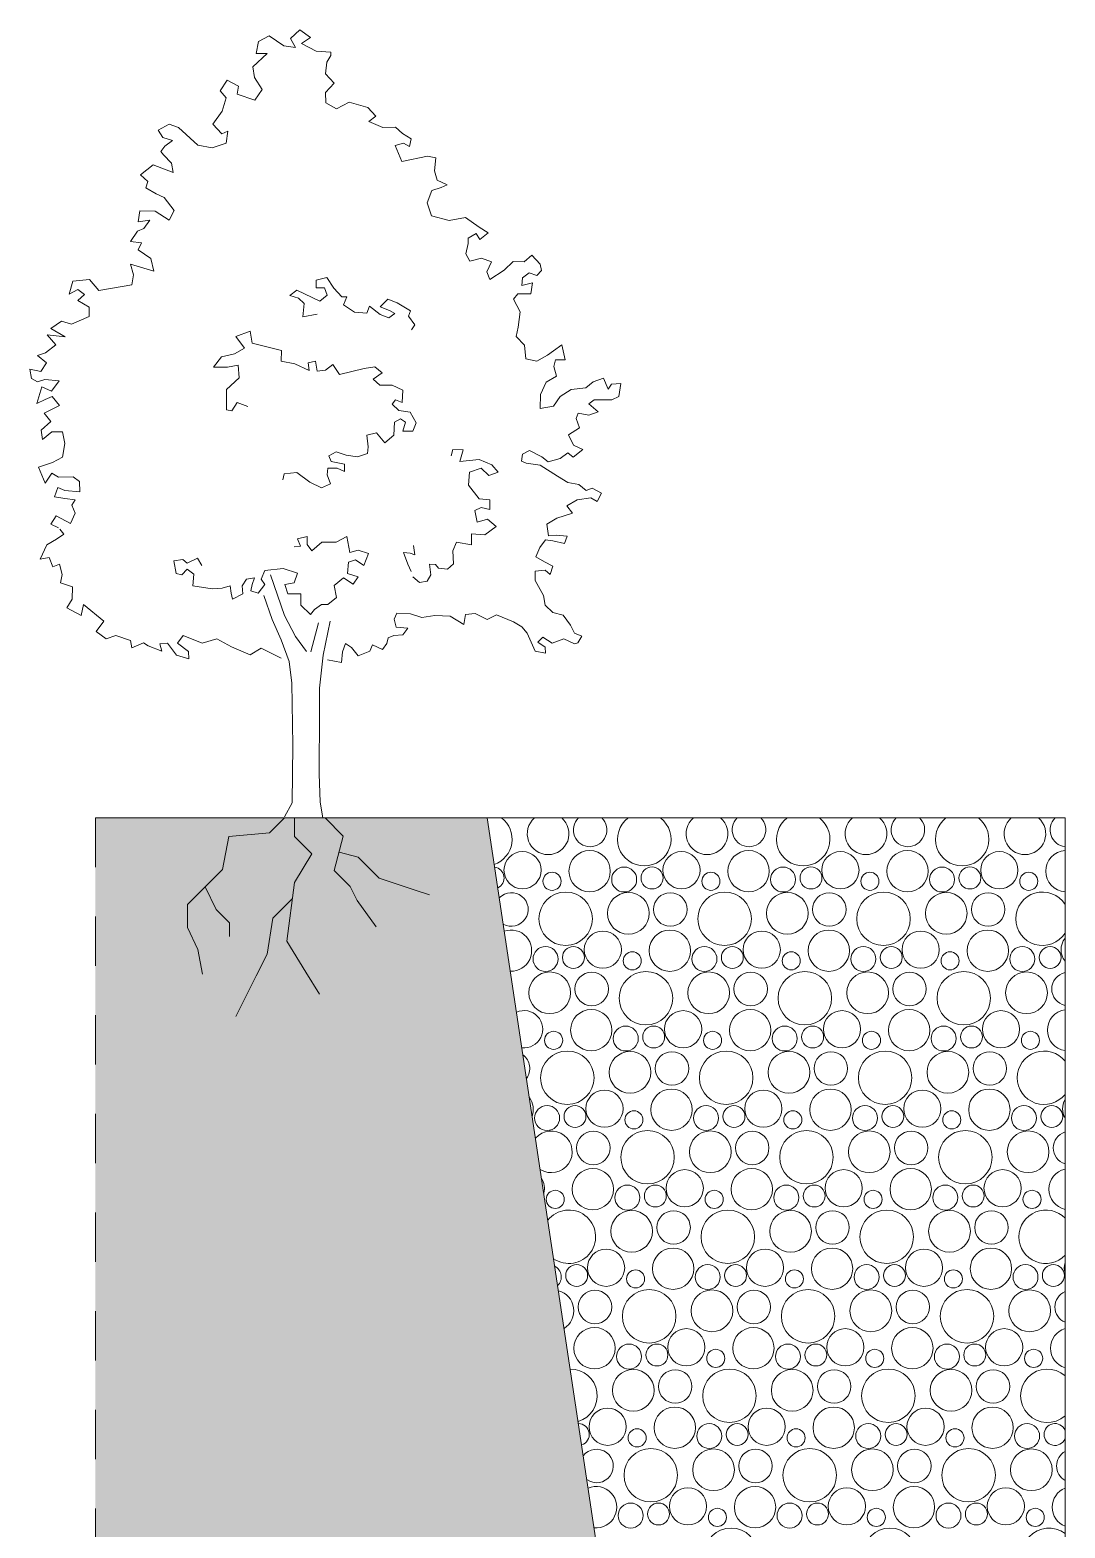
# Model space of a CAD drawing. Header units: millimetres. Extents: x -15634 to 67596, y -3027 to 55843.
# Drawn here: x -4951 to -806, y 5251 to 11252 of the extents above; entities that cross this region are included whole.
import ezdxf

# ---------------------------------------------------------------- set-up
doc = ezdxf.new("R2010")
doc.units = ezdxf.units.MM
doc.header["$MEASUREMENT"] = 0
doc.linetypes.add('Dashed', pattern=[395.111113, 197.555556, -197.555556])
for name, color, linetype, lineweight, true_color in [('aaa mobilje_Pen_No__61', 7, 'Continuous', 20, 0x6a6a6a), ('Shtresat nivelizimi_Pen_No__102', 7, 'Continuous', 13, 0xcccccc), ('Structural - Bearing_Pen_No__61', 7, 'Continuous', 20, 0x6a6a6a)]:
    doc.layers.add(name, color=color, linetype=linetype, lineweight=lineweight, true_color=true_color)
doc.layers.add('Shtresat nivelizimi_Pen_No__1', color=7, linetype='Continuous', lineweight=13)
doc.layers.add('Structural - Bearing_Pen_No__1', color=7, linetype='Continuous', lineweight=13)

# ---------------------------------------------------------------- blocks, each defined once
blk = doc.blocks.new('Tree 1 Elev 16[1]', base_point=(-3855.6, 8099.9))
at = {"layer": 'aaa mobilje_Pen_No__61', "color": 251, "linetype": 'Continuous', "lineweight": 20, "true_color": 0x6a6a6a}
for p, q in [((-3993.1, 11228.8), (-4035.9, 11205.6)), ((-3934.4, 11188.6), (-3993.1, 11228.8)), ((-3870.7, 11252.3), (-3907.6, 11218.8)), ((-3827, 11222.1), (-3870.7, 11252.3)), ((-4035.9, 11205.6), (-4045.1, 11158.4)), ((-3887, 11182.2), (-3934.4, 11188.6)), ((-3907.6, 11218.8), (-3887, 11182.2)), ((-3863.9, 11198.7), (-3827, 11222.1)), ((-3804.2, 11167.9), (-3863.9, 11198.7)), ((-3746, 11164), (-3804.2, 11167.9)), ((-3746, 11149.7), (-3746, 11164)), ((-4001.5, 11158.4), (-4057.9, 11104.6)), ((-4057.9, 11104.6), (-4051.5, 11061.9)), ((-4045.1, 11158.4), (-4001.5, 11158.4)), ((-3768, 11076), (-3761.5, 11123.9)), ((-3761.5, 11123.9), (-3746, 11149.7)), ((-4161.5, 11051.6), (-4190, 11008.9)), ((-4115.6, 11027.5), (-4161.5, 11051.6)), ((-4051.5, 11061.9), (-4021.6, 11014.1)), ((-3732.5, 11039.1), (-3768, 11076)), ((-4190, 11008.9), (-4165.9, 10980.6)), ((-4120.7, 10995.3), (-4115.6, 11027.5)), ((-4050.2, 10971.3), (-4120.7, 10995.3)), ((-4021.6, 11014.1), (-4050.2, 10971.3)), ((-3768.1, 11002.2), (-3732.5, 11039.1)), ((-3766.6, 10960.4), (-3768.1, 11002.2)), ((-4181, 10927.4), (-4218.5, 10874.3)), ((-4165.9, 10980.6), (-4181, 10927.4)), ((-3723, 10936.9), (-3766.6, 10960.4)), ((-3672.3, 10963.3), (-3723, 10936.9)), ((-3597.3, 10941.3), (-3672.3, 10963.3)), ((-3565.3, 10906.7), (-3597.3, 10941.3)), ((-4393.2, 10874.4), (-4437.3, 10851.2)), ((-4355.7, 10861.5), (-4393.2, 10874.4)), ((-4218.5, 10874.3), (-4182.3, 10836.8)), ((-3594.1, 10885), (-3565.3, 10906.7)), ((-3537.8, 10861), (-3594.1, 10885)), ((-3487.3, 10862.3), (-3537.8, 10861)), ((-3458.8, 10837.7), (-3487.3, 10862.3)), ((-4437.3, 10851.2), (-4419.2, 10821.4)), ((-4419.2, 10821.4), (-4380.7, 10809.4)), ((-4380.7, 10809.4), (-4411.4, 10786.4)), ((-4279.4, 10791.5), (-4355.7, 10861.5)), ((-4182.3, 10836.8), (-4159.2, 10846.3)), ((-4159.2, 10846.3), (-4165.9, 10799.4)), ((-3424.4, 10816.1), (-3458.8, 10837.7)), ((-3431.1, 10785.9), (-3424.4, 10816.1)), ((-4411.4, 10786.4), (-4426.9, 10765.7)), ((-4426.9, 10765.7), (-4416.6, 10751.5)), ((-4416.6, 10751.5), (-4384.3, 10718.5)), ((-4221.2, 10779.9), (-4279.4, 10791.5)), ((-4165.9, 10799.4), (-4221.2, 10779.9)), ((-3488.6, 10789.8), (-3454.6, 10799.4)), ((-3461.3, 10725.5), (-3488.6, 10789.8)), ((-3359.2, 10747), (-3461.3, 10725.5)), ((-3454.6, 10799.4), (-3431.1, 10785.9)), ((-3325.6, 10740.6), (-3359.2, 10747)), ((-4457.8, 10712.1), (-4508.2, 10671.9)), ((-4377.8, 10681.6), (-4457.8, 10712.1)), ((-4384.3, 10718.5), (-4377.8, 10681.6)), ((-3331.4, 10687.5), (-3325.6, 10740.6)), ((-3320.5, 10650), (-3331.4, 10687.5)), ((-4508.2, 10671.9), (-4478.8, 10645.4)), ((-4478.8, 10645.4), (-4486.6, 10619.5)), ((-3280.1, 10631.6), (-3320.5, 10650)), ((-3303.6, 10621.5), (-3280.1, 10631.6)), ((-4486.6, 10619.5), (-4445.2, 10596.2)), ((-4445.2, 10596.2), (-4414.1, 10580.7)), ((-4414.1, 10580.7), (-4374, 10528.9)), ((-3360.6, 10559.4), (-3341.2, 10608.6)), ((-3341.2, 10608.6), (-3303.6, 10621.5)), ((-4511.5, 10527.6), (-4518.2, 10484)), ((-4449.1, 10526.3), (-4511.5, 10527.6)), ((-4394.1, 10490.7), (-4449.1, 10526.3)), ((-4374, 10528.9), (-4394.1, 10490.7)), ((-3342.5, 10507.6), (-3360.6, 10559.4)), ((-3272.7, 10489.4), (-3342.5, 10507.6)), ((-4520.3, 10446.1), (-4548.8, 10404.7)), ((-4494.4, 10457.1), (-4520.3, 10446.1)), ((-4518.2, 10484), (-4471.3, 10490.7)), ((-4471.3, 10490.7), (-4494.4, 10457.1)), ((-3206.6, 10500.4), (-3272.7, 10489.4)), ((-3152.3, 10462.2), (-3206.6, 10500.4)), ((-3115.7, 10440.3), (-3152.3, 10462.2)), ((-4548.8, 10404.7), (-4504.8, 10400.1)), ((-4504.8, 10400.1), (-4517.8, 10371.1)), ((-3205.4, 10356.1), (-3196.3, 10397.5)), ((-3196.3, 10397.5), (-3195.7, 10418.9)), ((-3195.7, 10418.9), (-3164, 10437.6)), ((-3164, 10437.6), (-3149.2, 10413.5)), ((-3149.2, 10413.5), (-3115.7, 10440.3)), ((-4517.8, 10371.1), (-4467.3, 10337.4)), ((-4467.3, 10337.4), (-4454.5, 10286)), ((-3189.9, 10326.3), (-3205.4, 10356.1)), ((-3143.3, 10338), (-3189.9, 10326.3)), ((-3102.3, 10322.9), (-3143.3, 10338)), ((-3121.3, 10283.6), (-3102.3, 10322.9)), ((-3016.5, 10324.9), (-3051.5, 10290)), ((-2971.4, 10322.9), (-3016.5, 10324.9)), ((-2941.4, 10350.8), (-2971.4, 10322.9)), ((-2907.1, 10314.5), (-2941.4, 10350.8)), ((-4454.5, 10286), (-4548.8, 10314.1)), ((-4548.8, 10314.1), (-4535.9, 10271.4)), ((-4535.9, 10271.4), (-4543.7, 10231.3)), ((-3109, 10252.4), (-3121.3, 10283.6)), ((-3051.5, 10290), (-3109, 10252.4)), ((-2978.1, 10259.2), (-2951.3, 10279.3)), ((-2951.3, 10279.3), (-2921.1, 10269.2)), ((-2921.1, 10269.2), (-2902.6, 10288.6)), ((-2902.6, 10288.6), (-2907.1, 10314.5)), ((-4779.3, 10246.3), (-4793.5, 10193.9)), ((-4793.5, 10193.9), (-4759.8, 10212.2)), ((-4713.2, 10252.1), (-4779.3, 10246.3)), ((-4759.8, 10212.2), (-4733, 10192)), ((-4675.9, 10208.8), (-4713.2, 10252.1)), ((-4543.7, 10231.3), (-4675.9, 10208.8)), ((-3881.7, 10209.6), (-3909.9, 10188.8)), ((-3790, 10165.9), (-3881.7, 10209.6)), ((-3762.3, 10261.1), (-3805.2, 10250.2)), ((-3805.2, 10250.2), (-3805.1, 10219.8)), ((-3805.1, 10219.8), (-3771.5, 10219.2)), ((-3771.5, 10219.2), (-3761.1, 10189.9)), ((-3734.7, 10217.9), (-3762.3, 10261.1)), ((-3701.7, 10183.6), (-3734.7, 10217.9)), ((-2981.5, 10229), (-2978.1, 10259.2)), ((-2937.9, 10239), (-2981.5, 10229)), ((-2944.6, 10195.4), (-2937.9, 10239)), ((-4733, 10192), (-4759.8, 10168.6)), ((-4759.8, 10168.6), (-4714.6, 10142.1)), ((-3909.9, 10188.8), (-3875.1, 10177.8)), ((-3875.1, 10177.8), (-3852.9, 10156.1)), ((-3852.9, 10156.1), (-3857.8, 10103.1)), ((-3761.1, 10189.9), (-3790, 10165.9)), ((-3681.6, 10182.6), (-3701.7, 10183.6)), ((-3695.2, 10151.8), (-3681.6, 10182.6)), ((-3651.1, 10121.8), (-3695.2, 10151.8)), ((-3591.8, 10146), (-3601.4, 10117.7)), ((-3548.4, 10112.8), (-3591.8, 10146)), ((-3518.2, 10173.7), (-3548.5, 10143.2)), ((-3548.5, 10143.2), (-3511.2, 10128.3)), ((-3480.9, 10158.7), (-3518.2, 10173.7)), ((-3427.2, 10126.7), (-3480.9, 10158.7)), ((-3014, 10173.5), (-2997.1, 10195.5)), ((-2988.1, 10123), (-3014, 10173.5)), ((-2997.1, 10195.5), (-2944.6, 10195.4)), ((-4824.6, 10085.2), (-4867.4, 10056.8)), ((-4784.5, 10073.5), (-4824.6, 10085.2)), ((-4714.6, 10104.6), (-4784.5, 10073.5)), ((-4714.6, 10142.1), (-4714.6, 10104.6)), ((-3857.8, 10103.1), (-3801.3, 10114.3)), ((-3601.4, 10117.7), (-3651.1, 10121.8)), ((-3514.4, 10098.6), (-3548.4, 10112.8)), ((-3490.1, 10116.9), (-3514.4, 10098.6)), ((-3511.2, 10128.3), (-3490.1, 10116.9)), ((-3427.2, 10126.7), (-3435.1, 10105.6)), ((-3435.1, 10105.6), (-3409.2, 10070.9)), ((-2995.9, 10062.2), (-2988.1, 10123)), ((-4810.4, 10023.1), (-4881.6, 10030.9)), ((-4881.6, 10030.9), (-4848, 9990.7)), ((-4867.4, 10056.8), (-4810.4, 10023.1)), ((-4069.2, 10045.1), (-4126.9, 10024.3)), ((-4126.9, 10024.3), (-4092.4, 9978.1)), ((-4061, 9997.9), (-4069.2, 10045.1)), ((-3409.2, 10070.9), (-3422.4, 10051.5)), ((-3003.7, 10024.7), (-2995.9, 10062.2)), ((-2970.1, 9989.7), (-3003.7, 10024.7)), ((-4848, 9990.7), (-4889.4, 9958.4)), ((-4092.4, 9978.1), (-4131.5, 9955)), ((-4018.2, 9987.4), (-4061, 9997.9)), ((-3943.5, 9967.8), (-4018.2, 9987.4)), ((-3944.4, 9925.6), (-3943.5, 9967.8)), ((-2964.9, 9935.4), (-2970.1, 9989.7)), ((-2854, 9967.2), (-2878.2, 9949.5)), ((-2820.4, 9990.7), (-2854, 9967.2)), ((-2807, 9930.3), (-2820.4, 9990.7)), ((-4889.4, 9958.4), (-4920.5, 9948.1)), ((-4920.5, 9948.1), (-4884.3, 9918.3)), ((-4884.3, 9918.3), (-4907.6, 9884.6)), ((-4184.5, 9942.5), (-4215.4, 9901)), ((-4131.5, 9955), (-4184.5, 9942.5)), ((-4160, 9901), (-4117.4, 9909.5)), ((-4117.4, 9909.5), (-4113.1, 9858.4)), ((-3890.1, 9915.5), (-3944.4, 9925.6)), ((-3833.4, 9888.5), (-3890.1, 9915.5)), ((-3807, 9925.4), (-3836.7, 9918.8)), ((-3836.7, 9918.8), (-3833.4, 9888.5)), ((-3800.4, 9885.8), (-3807, 9925.4)), ((-3737.8, 9912.2), (-3767.5, 9889.1)), ((-3711.4, 9872.6), (-3737.8, 9912.2)), ((-3569.6, 9902.3), (-3612.5, 9895.7)), ((-3569.6, 9902.3), (-3539.9, 9879.2)), ((-2920.9, 9925), (-2964.9, 9935.4)), ((-2878.2, 9949.5), (-2920.9, 9925)), ((-2852.4, 9904.2), (-2845.9, 9931.4)), ((-2842, 9865.4), (-2852.4, 9904.2)), ((-2845.9, 9931.4), (-2807, 9930.3)), ((-4907.6, 9884.6), (-4951.1, 9893.4)), ((-4951.1, 9893.4), (-4944.4, 9856.5)), ((-4944.4, 9856.5), (-4920.9, 9843.1)), ((-4920.9, 9843.1), (-4892.1, 9852.3)), ((-4892.1, 9852.3), (-4833.6, 9846.4)), ((-4833.6, 9846.4), (-4864.9, 9805.7)), ((-4215.4, 9901), (-4160, 9901)), ((-4113.1, 9858.4), (-4164.3, 9811.5)), ((-3767.5, 9889.1), (-3800.4, 9885.8)), ((-3612.5, 9895.7), (-3711.4, 9872.6)), ((-3539.9, 9879.2), (-3576.2, 9852.8)), ((-3576.2, 9852.8), (-3549.8, 9829.7)), ((-2883.4, 9840.8), (-2842, 9865.4)), ((-2695.8, 9843.3), (-2724.9, 9818.7)), ((-2654.4, 9857.5), (-2695.8, 9843.3)), ((-2635.9, 9812.9), (-2654.4, 9857.5)), ((-4904.1, 9823), (-4924.2, 9755.8)), ((-4864.9, 9805.7), (-4904.1, 9823)), ((-4890.7, 9772.6), (-4862.3, 9783.7)), ((-4862.3, 9783.7), (-4832.6, 9747.4)), ((-4164.3, 9811.5), (-4164.3, 9730.5)), ((-3549.8, 9829.7), (-3500.3, 9829.7)), ((-3500.3, 9829.7), (-3457.5, 9809.9)), ((-3457.5, 9809.9), (-3460.8, 9760.5)), ((-2907.7, 9735.7), (-2906.8, 9791.7)), ((-2906.8, 9791.7), (-2883.4, 9840.8)), ((-2827.8, 9783.9), (-2853.7, 9745)), ((-2783.8, 9812.3), (-2827.8, 9783.9)), ((-2724.9, 9818.7), (-2783.8, 9812.3)), ((-2622.4, 9833), (-2635.9, 9812.9)), ((-2584.5, 9835.5), (-2622.4, 9833)), ((-2620.8, 9770.8), (-2592.9, 9783.7)), ((-2592.9, 9783.7), (-2584.5, 9835.5)), ((-4924.2, 9755.8), (-4890.7, 9772.6)), ((-4832.6, 9747.4), (-4894.7, 9717.7)), ((-4164.3, 9730.5), (-4143, 9726.2)), ((-4143, 9726.2), (-4121.6, 9760.3)), ((-4121.6, 9760.3), (-4079, 9743.3)), ((-3487.2, 9770.4), (-3500.3, 9753.9)), ((-3500.3, 9753.9), (-3474, 9727.5)), ((-3460.8, 9760.5), (-3487.2, 9770.4)), ((-3474, 9727.5), (-3427.8, 9720.9)), ((-2853.7, 9745), (-2907.7, 9735.7)), ((-2713, 9708.9), (-2676.1, 9722.3)), ((-2712.7, 9754), (-2691.9, 9770.8)), ((-2676.1, 9722.3), (-2712.7, 9754)), ((-2691.9, 9770.8), (-2620.8, 9770.8)), ((-4867.6, 9684), (-4906.4, 9649.1)), ((-4894.7, 9717.7), (-4867.6, 9684)), ((-3490.5, 9681.3), (-3493.8, 9628.6)), ((-3467.4, 9694.5), (-3490.5, 9681.3)), ((-3447.6, 9681.3), (-3467.4, 9694.5)), ((-3457.5, 9645.1), (-3447.6, 9681.3)), ((-3427.8, 9720.9), (-3404.7, 9678)), ((-3404.7, 9678), (-3417.9, 9645.1)), ((-2763.8, 9695.2), (-2755.4, 9717.8)), ((-2750.2, 9658.3), (-2763.8, 9695.2)), ((-2755.4, 9717.8), (-2713, 9708.9)), ((-4906.4, 9649.1), (-4900.8, 9611.6)), ((-4900.8, 9611.6), (-4863.8, 9641.8)), ((-4863.8, 9641.8), (-4820.2, 9641.8)), ((-4820.2, 9641.8), (-4812, 9596)), ((-3563, 9638.5), (-3602.6, 9628.6)), ((-3602.6, 9628.6), (-3596, 9582.4)), ((-3530, 9598.9), (-3563, 9638.5)), ((-3493.8, 9628.6), (-3530, 9598.9)), ((-3417.9, 9645.1), (-3457.5, 9645.1)), ((-2794.3, 9631.1), (-2750.2, 9658.3)), ((-2773.6, 9589.7), (-2794.3, 9631.1)), ((-4812, 9596), (-4821.1, 9541.6)), ((-3724.6, 9562.6), (-3754.3, 9546.1)), ((-3754.3, 9546.1), (-3744.4, 9523)), ((-3685, 9549.4), (-3724.6, 9562.6)), ((-3638.9, 9542.8), (-3685, 9549.4)), ((-3599.3, 9556), (-3638.9, 9542.8)), ((-3596, 9582.4), (-3599.3, 9556)), ((-3257.7, 9572.1), (-3264.1, 9546.5)), ((-3216.2, 9570), (-3257.7, 9572.1)), ((-3229, 9523.1), (-3216.2, 9570)), ((-2982.4, 9525.4), (-2978.5, 9552.5)), ((-2978.5, 9552.5), (-2950.9, 9567.8)), ((-2950.9, 9567.8), (-2900.4, 9541.9)), ((-2828, 9535.4), (-2796.9, 9557.9)), ((-2796.9, 9557.9), (-2776.2, 9540.5)), ((-2776.2, 9540.5), (-2736.5, 9571.3)), ((-2736.5, 9571.3), (-2773.6, 9589.7)), ((-4861.2, 9519.7), (-4917.5, 9500.8)), ((-4917.5, 9500.8), (-4890.7, 9437.1)), ((-4821.1, 9541.6), (-4861.2, 9519.7)), ((-3757.6, 9496.7), (-3760.9, 9470.3)), ((-3721.3, 9496.7), (-3757.6, 9496.7)), ((-3744.4, 9523), (-3691.6, 9513.1)), ((-3691.6, 9483.5), (-3721.3, 9496.7)), ((-3691.6, 9513.1), (-3691.6, 9483.5)), ((-3152.2, 9531.6), (-3229, 9523.1)), ((-3190.6, 9480.5), (-3143.7, 9497.5)), ((-3101.1, 9510.3), (-3152.2, 9531.6)), ((-3143.7, 9497.5), (-3113.9, 9467.7)), ((-3075.5, 9480.5), (-3101.1, 9510.3)), ((-2963.9, 9517.3), (-2982.4, 9525.4)), ((-2908.2, 9509.5), (-2963.9, 9517.3)), ((-2838.4, 9464.2), (-2908.2, 9509.5)), ((-2900.4, 9541.9), (-2875.9, 9522.5)), ((-2875.9, 9522.5), (-2828, 9535.4)), ((-4890.7, 9437.1), (-4863.8, 9477.4)), ((-4863.8, 9477.4), (-4837, 9460.6)), ((-4837, 9460.6), (-4778.4, 9462.7)), ((-4778.4, 9462.7), (-4752.5, 9443.2)), ((-4752.5, 9443.2), (-4751.2, 9401.8)), ((-3932.4, 9473.6), (-3938.9, 9450.5)), ((-3882.9, 9480.2), (-3932.4, 9473.6)), ((-3830.1, 9440.6), (-3882.9, 9480.2)), ((-3784, 9417.5), (-3830.1, 9440.6)), ((-3747.7, 9434), (-3784, 9417.5)), ((-3760.9, 9470.3), (-3747.7, 9434)), ((-3194.9, 9429.3), (-3190.6, 9480.5)), ((-3152.2, 9373.9), (-3194.9, 9429.3)), ((-3113.9, 9467.7), (-3075.5, 9480.5)), ((-2797, 9439.6), (-2838.4, 9464.2)), ((-2753, 9431.8), (-2797, 9439.6)), ((-2723.1, 9406.9), (-2753, 9431.8)), ((-4839.2, 9420), (-4853.5, 9382.5)), ((-4853.5, 9382.5), (-4812.1, 9376)), ((-4810.8, 9407), (-4839.2, 9420)), ((-4812.1, 9376), (-4770, 9369.5)), ((-4751.2, 9401.8), (-4810.8, 9407)), ((-4770, 9369.5), (-4783.6, 9348.8)), ((-3109.6, 9369.6), (-3152.2, 9373.9)), ((-3109.6, 9331.2), (-3109.6, 9369.6)), ((-2800.3, 9346.5), (-2760, 9370)), ((-2760, 9370), (-2705.1, 9377.4)), ((-2699.3, 9416.9), (-2723.1, 9406.9)), ((-2705.1, 9377.4), (-2679.5, 9363.3)), ((-2662.7, 9396.8), (-2699.3, 9416.9)), ((-2679.5, 9363.3), (-2662.7, 9396.8)), ((-4845.8, 9306.1), (-4867.2, 9272.7)), ((-4788.8, 9275), (-4845.8, 9306.1)), ((-4770.7, 9316.4), (-4788.8, 9275)), ((-4783.6, 9348.8), (-4770.7, 9316.4)), ((-3169.3, 9327), (-3143.7, 9339.8)), ((-3160.7, 9280.1), (-3169.3, 9327)), ((-3143.7, 9339.8), (-3109.6, 9331.2)), ((-2841, 9297.2), (-2777.6, 9316.6)), ((-2777.6, 9316.6), (-2800.3, 9346.5)), ((-4867.2, 9272.7), (-4837.4, 9257.6)), ((-4831.6, 9253), (-4814.8, 9232.3)), ((-3118.1, 9292.9), (-3160.7, 9280.1)), ((-3129.4, 9229.9), (-3084, 9263)), ((-3084, 9263), (-3118.1, 9292.9)), ((-2880.8, 9272.7), (-2841, 9297.2)), ((-2874.1, 9225.7), (-2880.8, 9272.7)), ((-4883.4, 9189.6), (-4910.8, 9131.7)), ((-4844.5, 9212.9), (-4883.4, 9189.6)), ((-4814.8, 9232.3), (-4844.5, 9212.9)), ((-3867.1, 9184.6), (-3893, 9181.3)), ((-3841.2, 9223.5), (-3880.1, 9213.7)), ((-3880.1, 9213.7), (-3867.1, 9184.6)), ((-3841.2, 9191), (-3841.2, 9223.5)), ((-3821.7, 9165.1), (-3841.2, 9191)), ((-3782.8, 9200.8), (-3821.7, 9165.1)), ((-3724.5, 9200.8), (-3782.8, 9200.8)), ((-3682.4, 9223.5), (-3724.5, 9200.8)), ((-3669.4, 9158.6), (-3682.4, 9223.5)), ((-3415.1, 9187.3), (-3410.1, 9150.2)), ((-3256.9, 9166.2), (-3243, 9200.7)), ((-3243, 9200.7), (-3183, 9189.6)), ((-3183, 9189.6), (-3183, 9233.3)), ((-3183, 9233.3), (-3129.4, 9229.9)), ((-2908.4, 9179.5), (-2886.4, 9209.3)), ((-2886.4, 9209.3), (-2856.6, 9205.4)), ((-2843.9, 9229.1), (-2874.1, 9225.7)), ((-2856.6, 9205.4), (-2810, 9195)), ((-2799.7, 9224.1), (-2843.9, 9229.1)), ((-2810, 9195), (-2799.7, 9224.1)), ((-4910.8, 9131.7), (-4874.3, 9139.2)), ((-4874.3, 9139.2), (-4860.1, 9101.6)), ((-4374.5, 9125.1), (-4339.3, 9131)), ((-4365.7, 9075.2), (-4374.5, 9125.1)), ((-4339.3, 9131), (-4321.7, 9116.3)), ((-4321.7, 9116.3), (-4280.7, 9136.8)), ((-4280.7, 9136.8), (-4263.1, 9107.5)), ((-3675.9, 9119.7), (-3646.7, 9129.5)), ((-3637, 9168.4), (-3669.4, 9158.6)), ((-3646.7, 9129.5), (-3614.3, 9106.8)), ((-3594.9, 9155.4), (-3637, 9168.4)), ((-3614.3, 9106.8), (-3594.9, 9155.4)), ((-3428, 9156.1), (-3454.8, 9159.4)), ((-3454.8, 9159.4), (-3438, 9112.5)), ((-3410.1, 9150.2), (-3428, 9156.1)), ((-3254.2, 9113), (-3256.9, 9166.2)), ((-2925.2, 9142), (-2908.4, 9179.5)), ((-2890.9, 9121.7), (-2925.2, 9142)), ((-4860.1, 9101.6), (-4832.9, 9112)), ((-4832.9, 9112), (-4822.6, 9070.5)), ((-4822.6, 9070.5), (-4829.1, 9038.2)), ((-4342.2, 9069.4), (-4365.7, 9075.2)), ((-4321.7, 9092.8), (-4342.2, 9069.4)), ((-4295.3, 9072.3), (-4321.7, 9092.8)), ((-4298.2, 9025.4), (-4295.3, 9072.3)), ((-4010.9, 9087), (-4025.5, 9051.8)), ((-3937.3, 9095.2), (-4010.9, 9087)), ((-3931.1, 8906.9), (-3988.4, 9069.7)), ((-3879.7, 9076.1), (-3937.3, 9095.2)), ((-3892.5, 9037.7), (-3879.7, 9076.1)), ((-3679.1, 9074.4), (-3675.9, 9119.7)), ((-3637, 9061.4), (-3679.1, 9074.4)), ((-3438, 9112.5), (-3425, 9083.5)), ((-3417.9, 9062.1), (-3390.5, 9039.4)), ((-3360.5, 9044.7), (-3345.2, 9070)), ((-3345.2, 9070), (-3350.8, 9112.5)), ((-3350.8, 9112.5), (-3327.4, 9111.4)), ((-3327.4, 9111.4), (-3314.4, 9096)), ((-3314.4, 9096), (-3278.3, 9092)), ((-3278.3, 9092), (-3254.2, 9113)), ((-2927.9, 9047.5), (-2927.8, 9084.8)), ((-2927.8, 9084.8), (-2887.5, 9088.1)), ((-2857.3, 9104.9), (-2890.9, 9121.7)), ((-2887.5, 9088.1), (-2867.4, 9071.4)), ((-2867.4, 9071.4), (-2857.3, 9104.9)), ((-4829.1, 9038.2), (-4781.2, 9021.3)), ((-4781.2, 9021.3), (-4782.5, 8972.2)), ((-4222, 9013.7), (-4298.2, 9025.4)), ((-4180.9, 9016.6), (-4222, 9013.7)), ((-4148.7, 9025.4), (-4180.9, 9016.6)), ((-4145.8, 8996.1), (-4148.7, 9025.4)), ((-4084.2, 9051.8), (-4101.8, 9025.4)), ((-4101.8, 9025.4), (-4098.8, 8993.1)), ((-4051.9, 9057.6), (-4084.2, 9051.8)), ((-4066.6, 9004.9), (-4060.7, 9031.3)), ((-4037.3, 8996.1), (-4066.6, 9004.9)), ((-4060.7, 9031.3), (-4051.9, 9057.6)), ((-4010.9, 9031.3), (-4037.3, 8996.1)), ((-4025.5, 9051.8), (-4010.9, 9031.3)), ((-3930.9, 9031.3), (-3892.5, 9037.7)), ((-3918.1, 8992.9), (-3930.9, 9031.3)), ((-3733.2, 9026.3), (-3695.3, 9058.2)), ((-3723.4, 8979.3), (-3733.2, 9026.3)), ((-3695.3, 9058.2), (-3656.4, 9032.2)), ((-3656.4, 9032.2), (-3637, 9061.4)), ((-3390.5, 9039.4), (-3360.5, 9044.7)), ((-2894.3, 8986.7), (-2927.9, 9047.5)), ((-4782.5, 8972.2), (-4803.5, 8937.1)), ((-4746.4, 8906.9), (-4736.3, 8950.6)), ((-4736.3, 8950.6), (-4655.8, 8883.5)), ((-4139.9, 8972.6), (-4145.8, 8996.1)), ((-4098.8, 8993.1), (-4139.9, 8972.6)), ((-3981.4, 8890.2), (-4014, 8986.5)), ((-3866.6, 8993.9), (-3918.1, 8992.9)), ((-3866.6, 8993.9), (-3865.8, 8948.6)), ((-3865.8, 8948.6), (-3827, 8910.3)), ((-3812.1, 8930.9), (-3783.4, 8950.6)), ((-3783.4, 8950.6), (-3757.6, 8950.8)), ((-3757.6, 8950.8), (-3723.4, 8979.3)), ((-2887.8, 8947.8), (-2894.3, 8986.7)), ((-2856.8, 8918.1), (-2887.8, 8947.8)), ((-4803.5, 8937.1), (-4746.4, 8906.9)), ((-4655.8, 8883.5), (-4686, 8843.2)), ((-3981.4, 8890.2), (-3944.5, 8809.6)), ((-3931.1, 8906.9), (-3887.4, 8823.1)), ((-3827, 8910.3), (-3812.1, 8930.9)), ((-3776.4, 8748), (-3748.9, 8883.5)), ((-3492.2, 8892.5), (-3481.9, 8915.8)), ((-3484.8, 8860), (-3492.2, 8892.5)), ((-3481.9, 8915.8), (-3427.5, 8913.2)), ((-3427.5, 8913.2), (-3382.2, 8898.9)), ((-3382.2, 8898.9), (-3329.2, 8906.7)), ((-3329.2, 8906.7), (-3268.3, 8904)), ((-3268.3, 8904), (-3213, 8870)), ((-3213, 8870), (-3206.3, 8910.3)), ((-3206.3, 8910.3), (-3167.4, 8914.3)), ((-3167.4, 8914.3), (-3119.5, 8891)), ((-3119.5, 8891), (-3082, 8909.1)), ((-3082, 8909.1), (-3014.7, 8881.9)), ((-3014.7, 8881.9), (-2981, 8861.2)), ((-2815.4, 8907.7), (-2856.8, 8918.1)), ((-2786.9, 8867.5), (-2815.4, 8907.7)), ((-4686, 8843.2), (-4645.7, 8813)), ((-4645.7, 8813), (-4606.6, 8827.1)), ((-4606.6, 8827.1), (-4548.4, 8806.4)), ((-4360.5, 8796.2), (-4337.1, 8826.4)), ((-4337.1, 8826.4), (-4261.1, 8795.9)), ((-3887.4, 8823.1), (-3843.8, 8762.7)), ((-3795.3, 8877.2), (-3826.8, 8761.3)), ((-3516.7, 8817), (-3493.6, 8826.5)), ((-3493.6, 8826.5), (-3457.9, 8829.8)), ((-3437.8, 8856.6), (-3484.8, 8860)), ((-3457.9, 8829.8), (-3437.8, 8856.6)), ((-2981, 8861.2), (-2960.4, 8835.3)), ((-2960.4, 8835.3), (-2928, 8764.1)), ((-2770.1, 8836.5), (-2786.9, 8867.5)), ((-2740.3, 8823.5), (-2770.1, 8836.5)), ((-2757.2, 8797.6), (-2740.3, 8823.5)), ((-4548.4, 8806.4), (-4543.2, 8776.6)), ((-4543.2, 8776.6), (-4496.6, 8797.3)), ((-4496.6, 8797.3), (-4477.2, 8785.6)), ((-4477.2, 8785.6), (-4422.9, 8763.6)), ((-4430.6, 8793.4), (-4400.8, 8795.9)), ((-4422.9, 8763.6), (-4430.6, 8793.4)), ((-4400.8, 8795.9), (-4364.6, 8748)), ((-4316.7, 8762.2), (-4360.5, 8796.2)), ((-4314.2, 8732.5), (-4316.7, 8762.2)), ((-4261.1, 8795.9), (-4202.8, 8813)), ((-4202.8, 8813), (-4143.3, 8781.6)), ((-4143.3, 8781.6), (-4068.6, 8749.2)), ((-4068.6, 8749.2), (-4025, 8776.1)), ((-4025, 8776.1), (-3944.5, 8735.8)), ((-3944.5, 8809.6), (-3912.8, 8721.9)), ((-3699.4, 8761.3), (-3687.7, 8794.3)), ((-3687.7, 8794.3), (-3663.1, 8778.7)), ((-3663.1, 8778.7), (-3636, 8745.1)), ((-3636, 8745.1), (-3589.4, 8764.4)), ((-3589.4, 8764.4), (-3578.7, 8789.5)), ((-3578.7, 8789.5), (-3538.9, 8770.9)), ((-3538.9, 8770.9), (-3522.1, 8794.2)), ((-3522.1, 8794.2), (-3516.7, 8817)), ((-2928, 8764.1), (-2886.6, 8756.3)), ((-2917.7, 8799.6), (-2897.6, 8819.7)), ((-2887.5, 8779.4), (-2917.7, 8799.6)), ((-2897.6, 8819.7), (-2859.4, 8796.4)), ((-2886.6, 8756.3), (-2887.5, 8779.4)), ((-2859.4, 8796.4), (-2812.8, 8813.2)), ((-2812.8, 8813.2), (-2770.1, 8793.8)), ((-2770.1, 8793.8), (-2757.2, 8797.6)), ((-4364.6, 8748), (-4314.2, 8732.5)), ((-3912.8, 8721.9), (-3902.5, 8635)), ((-3791.3, 8615.2), (-3776.4, 8748)), ((-3759.9, 8729.1), (-3702.9, 8719)), ((-3702.9, 8719), (-3699.4, 8761.3)), ((-3902.5, 8635), (-3898.9, 8386.9)), ((-3791.7, 8517.9), (-3791.3, 8615.2)), ((-3792.2, 8273), (-3791.7, 8517.9)), ((-3898.9, 8386.9), (-3901.6, 8155.9)), ((-3788.6, 8159.5), (-3792.2, 8273)), ((-3901.6, 8155.9), (-3932, 8100.6)), ((-3778.2, 8095.6), (-3788.6, 8159.5))]:
    blk.add_line(p, q, dxfattribs=at)
blk = doc.blocks.new('*X40')
at = {"layer": 'Shtresat nivelizimi_Pen_No__102', "color": 254, "linetype": 'Continuous', "lineweight": 13, "true_color": 0xcccccc}
for centre, radius in [((-2978.2, 7886.3), 74.5), ((-2709.6, 7882.5), 82.8), ((-2341.7, 7886.3), 74.5), ((-2073.1, 7882.5), 82.8), ((-1705.2, 7886.3), 74.5), ((-1436.6, 7882.5), 82.8), ((-1068.7, 7886.3), 74.5), ((-2860.3, 7841.8), 36.2), ((-2571.3, 7849.1), 50), ((-2459.6, 7855.3), 43.9), ((-2223.8, 7841.8), 36.2), ((-1934.8, 7849.1), 50), ((-1823.1, 7855.3), 43.9), ((-1587.3, 7841.8), 36.2), ((-1298.3, 7849.1), 50), ((-1186.6, 7855.3), 43.9), ((-950.8, 7841.8), 36.2), ((-2805.6, 7691.9), 107.1), ((-2554.4, 7713.7), 83.5), ((-2386.3, 7729.1), 67.1), ((-2169.1, 7691.9), 107.1), ((-1917.9, 7713.7), 83.5), ((-1749.8, 7729.1), 67.1), ((-1532.7, 7691.9), 107.1), ((-1281.4, 7713.7), 83.5), ((-1113.4, 7729.1), 67.1), ((-2656.7, 7567.8), 74.5), ((-2388.1, 7564), 82.8), ((-2020.2, 7567.8), 74.5), ((-1751.6, 7564), 82.8), ((-1383.7, 7567.8), 74.5), ((-1115.1, 7564), 82.8), ((-2886.3, 7530.6), 50), ((-2774.6, 7536.8), 43.9), ((-2249.8, 7530.6), 50), ((-2138.1, 7536.8), 43.9), ((-1613.3, 7530.6), 50), ((-1501.6, 7536.8), 43.9), ((-976.8, 7530.6), 50), ((-865.1, 7536.8), 43.9), ((-2538.8, 7523.3), 36.2), ((-1902.3, 7523.3), 36.2), ((-1265.8, 7523.3), 36.2), ((-2869.4, 7395.2), 83.5), ((-2701.3, 7410.6), 67.1), ((-2484.1, 7373.4), 107.1), ((-2232.9, 7395.2), 83.5), ((-2064.8, 7410.6), 67.1), ((-1847.7, 7373.4), 107.1), ((-1596.4, 7395.2), 83.5), ((-1428.4, 7410.6), 67.1), ((-1211.2, 7373.4), 107.1), ((-959.9, 7395.2), 83.5), ((-2703.1, 7245.5), 82.8), ((-2335.2, 7249.3), 74.5), ((-2066.6, 7245.5), 82.8), ((-1698.7, 7249.3), 74.5), ((-1430.1, 7245.5), 82.8), ((-1062.2, 7249.3), 74.5), ((-2564.8, 7212.1), 50), ((-2453.1, 7218.3), 43.9), ((-1928.3, 7212.1), 50), ((-1816.6, 7218.3), 43.9), ((-1291.8, 7212.1), 50), ((-1180.1, 7218.3), 43.9), ((-2853.8, 7204.8), 36.2), ((-2217.3, 7204.8), 36.2), ((-1580.8, 7204.8), 36.2), ((-944.3, 7204.8), 36.2), ((-2799.1, 7054.9), 107.1), ((-2547.9, 7076.7), 83.5), ((-2379.8, 7092.2), 67.1), ((-2162.7, 7054.9), 107.1), ((-1911.4, 7076.7), 83.5), ((-1743.4, 7092.2), 67.1), ((-1526.2, 7054.9), 107.1), ((-1274.9, 7076.7), 83.5), ((-1106.9, 7092.2), 67.1), ((-2650.2, 6930.8), 74.5), ((-2381.6, 6927), 82.8), ((-2013.7, 6930.8), 74.5), ((-1745.1, 6927), 82.8), ((-1377.2, 6930.8), 74.5), ((-1108.7, 6927), 82.8), ((-2879.8, 6893.6), 50), ((-2768.1, 6899.8), 43.9), ((-2532.3, 6886.3), 36.2), ((-2243.3, 6893.6), 50), ((-2131.6, 6899.8), 43.9), ((-1895.8, 6886.3), 36.2), ((-1606.8, 6893.6), 50), ((-1495.1, 6899.8), 43.9), ((-1259.3, 6886.3), 36.2), ((-970.3, 6893.6), 50), ((-858.7, 6899.8), 43.9), ((-2477.7, 6736.4), 107.1), ((-2226.4, 6758.2), 83.5), ((-1841.2, 6736.4), 107.1), ((-1589.9, 6758.2), 83.5), ((-1204.7, 6736.4), 107.1), ((-953.4, 6758.2), 83.5), ((-2694.8, 6773.7), 67.1), ((-2058.4, 6773.7), 67.1), ((-1421.9, 6773.7), 67.1), ((-2696.6, 6608.5), 82.8), ((-2328.7, 6612.3), 74.5), ((-2060.1, 6608.5), 82.8), ((-1692.2, 6612.3), 74.5), ((-1423.7, 6608.5), 82.8), ((-1055.7, 6612.3), 74.5), ((-2847.3, 6567.8), 36.2), ((-2558.3, 6575.1), 50), ((-2446.6, 6581.3), 43.9), ((-2210.8, 6567.8), 36.2), ((-1921.8, 6575.1), 50), ((-1810.1, 6581.3), 43.9), ((-1574.3, 6567.8), 36.2), ((-1285.3, 6575.1), 50), ((-1173.7, 6581.3), 43.9), ((-937.8, 6567.8), 36.2), ((-2541.4, 6439.7), 83.5), ((-2373.4, 6455.2), 67.1), ((-2156.2, 6417.9), 107.1), ((-1904.9, 6439.7), 83.5), ((-1736.9, 6455.2), 67.1), ((-1519.7, 6417.9), 107.1), ((-1268.4, 6439.7), 83.5), ((-1100.4, 6455.2), 67.1), ((-2643.7, 6293.8), 74.5), ((-2375.1, 6290), 82.8), ((-2007.2, 6293.8), 74.5), ((-1738.7, 6290), 82.8), ((-1370.7, 6293.8), 74.5), ((-1102.2, 6290), 82.8), ((-2761.6, 6262.8), 43.9), ((-2236.8, 6256.6), 50), ((-2125.1, 6262.8), 43.9), ((-1600.3, 6256.6), 50), ((-1488.7, 6262.8), 43.9), ((-963.9, 6256.6), 50), ((-852.2, 6262.8), 43.9), ((-2525.8, 6249.3), 36.2), ((-1889.3, 6249.3), 36.2), ((-1252.8, 6249.3), 36.2), ((-2688.4, 6136.7), 67.1), ((-2471.2, 6099.4), 107.1), ((-2219.9, 6121.2), 83.5), ((-2051.9, 6136.7), 67.1), ((-1834.7, 6099.4), 107.1), ((-1583.4, 6121.2), 83.5), ((-1415.4, 6136.7), 67.1), ((-1198.2, 6099.4), 107.1), ((-947, 6121.2), 83.5), ((-2690.1, 5971.5), 82.8), ((-2322.2, 5975.3), 74.5), ((-2053.7, 5971.5), 82.8), ((-1685.7, 5975.3), 74.5), ((-1417.2, 5971.5), 82.8), ((-1049.3, 5975.3), 74.5), ((-2551.8, 5938.1), 50), ((-2440.1, 5944.3), 43.9), ((-2204.3, 5930.8), 36.2), ((-1915.3, 5938.1), 50), ((-1803.7, 5944.3), 43.9), ((-1567.8, 5930.8), 36.2), ((-1278.9, 5938.1), 50), ((-1167.2, 5944.3), 43.9), ((-931.4, 5930.8), 36.2), ((-2534.9, 5802.7), 83.5), ((-2366.9, 5818.2), 67.1), ((-2149.7, 5780.9), 107.1), ((-1898.4, 5802.7), 83.5), ((-1730.4, 5818.2), 67.1), ((-1513.2, 5780.9), 107.1), ((-1262, 5802.7), 83.5), ((-1093.9, 5818.2), 67.1), ((-2637.2, 5656.8), 74.5), ((-2368.7, 5653), 82.8), ((-2000.7, 5656.8), 74.5), ((-1732.2, 5653), 82.8), ((-1364.3, 5656.8), 74.5), ((-1095.7, 5653), 82.8), ((-2519.3, 5612.4), 36.2), ((-2230.3, 5619.6), 50), ((-2118.7, 5625.8), 43.9), ((-1882.8, 5612.4), 36.2), ((-1593.9, 5619.6), 50), ((-1482.2, 5625.8), 43.9), ((-1246.4, 5612.4), 36.2), ((-957.4, 5619.6), 50), ((-2464.7, 5462.5), 107.1), ((-2213.4, 5484.3), 83.5), ((-2045.4, 5499.7), 67.1), ((-1828.2, 5462.5), 107.1), ((-1577, 5484.3), 83.5), ((-1408.9, 5499.7), 67.1), ((-1191.7, 5462.5), 107.1), ((-940.5, 5484.3), 83.5), ((-2315.7, 5338.3), 74.5), ((-2047.2, 5334.6), 82.8), ((-1679.3, 5338.3), 74.5), ((-1410.7, 5334.6), 82.8), ((-1042.8, 5338.3), 74.5), ((-2545.3, 5301.1), 50), ((-2433.7, 5307.3), 43.9), ((-1908.9, 5301.1), 50), ((-1797.2, 5307.3), 43.9), ((-1272.4, 5301.1), 50), ((-1160.7, 5307.3), 43.9), ((-2197.8, 5293.9), 36.2), ((-1561.4, 5293.9), 36.2), ((-924.9, 5293.9), 36.2), ((-2143.2, 5144), 107.1), ((-1506.7, 5144), 107.1)]:
    blk.add_circle(centre, radius, dxfattribs=at)
for centre, radius, start, end in [((-3127.1, 8010.4), 107.1, 289.45041, 52.69023), ((-2875.9, 8032.2), 83.5, 130.58613, 49.41387), ((-2707.8, 8047.6), 67.1, 134.38475, 45.61525), ((-2490.6, 8010.4), 107.1, 127.30977, 52.69023), ((-2239.4, 8032.2), 83.5, 130.58613, 49.41387), ((-2071.3, 8047.6), 67.1, 134.38475, 45.61525), ((-1854.1, 8010.4), 107.1, 127.30977, 52.69023), ((-1602.9, 8032.2), 83.5, 130.58613, 49.41387), ((-1434.8, 8047.6), 67.1, 134.38475, 45.61525), ((-1217.7, 8010.4), 107.1, 127.30977, 52.69023), ((-966.4, 8032.2), 83.5, 130.58613, 49.41387), ((-798.4, 8047.6), 67.1, 134.38475, 263.77714), ((-800.1, 7882.5), 82.8, 93.80373, 266.19627), ((-3096.1, 7855.3), 43.9, 295.30882, 81.80695), ((-3022.8, 7729.1), 67.1, 240.86498, 136.25079), ((-896.2, 7691.9), 107.1, 32.31232, 327.68768), ((-3024.6, 7564), 82.8, 268.32817, 108.78759), ((-747.2, 7567.8), 74.5, 141.64753, 218.35247), ((-791.9, 7410.6), 67.1, 101.83306, 258.16694), ((-2971.7, 7249.3), 74.5, 262.82763, 114.28814), ((-793.7, 7245.5), 82.8, 98.32043, 261.67957), ((-3016.3, 7092.2), 67.1, 323.40139, 53.71438), ((-889.7, 7054.9), 107.1, 38.31838, 321.68162), ((-3018.1, 6927), 82.8, 341.40977, 35.70599), ((-740.7, 6930.8), 74.5, 150.61484, 209.38516), ((-2862.9, 6758.2), 83.5, 237.62584, 139.48993), ((-785.4, 6773.7), 67.1, 107.56128, 252.43872), ((-787.2, 6608.5), 82.8, 102.88996, 257.11004), ((-2965.2, 6612.3), 74.5, 344.85753, 32.25824), ((-2792.7, 6417.9), 107.1, 235.21426, 141.90151), ((-883.2, 6417.9), 107.1, 43.6136, 316.3864), ((-734.3, 6293.8), 74.5, 163.43028, 196.56972), ((-2873.3, 6256.6), 50, 315.76879, 61.34698), ((-2856.4, 6121.2), 83.5, 302.34745, 74.76832), ((-778.9, 6136.7), 67.1, 113.4776, 246.5224), ((-780.7, 5971.5), 82.8, 107.54469, 252.45531), ((-2786.2, 5780.9), 107.1, 286.52471, 90.59106), ((-876.7, 5780.9), 107.1, 48.43734, 311.56266), ((-2755.1, 5625.8), 43.9, 288.06957, 89.0462), ((-845.7, 5625.8), 43.9, 24.13933, 335.86067), ((-2681.9, 5499.7), 67.1, 234.78413, 142.33164), ((-772.4, 5499.7), 67.1, 119.6734, 240.3266), ((-2683.7, 5334.6), 82.8, 264.50807, 112.6077), ((-774.2, 5334.6), 82.8, 112.32253, 247.67747), ((-870.2, 5144), 107.1, 52.92432, 307.07568)]:
    blk.add_arc(centre, radius, start, end, dxfattribs=at)
blk = doc.blocks.new('Fill_1', base_point=(0, 2800))
at = {"layer": 'Shtresat nivelizimi_Pen_No__1', "color": 7, "linetype": 'Continuous', "lineweight": 13}
for p, q in [((-3119.5, 8095.6), (-805.6, 8095.6)), ((-1975.8, 495.6), (-3119.5, 8095.6)), ((-805.6, 8095.6), (-805.6, 1245.6))]:
    blk.add_line(p, q, dxfattribs=at)
at = {"layer": 'Shtresat nivelizimi_Pen_No__102', "color": 254, "linetype": 'Continuous', "lineweight": 13, "true_color": 0xcccccc}
blk.add_blockref('*X40', (0, 0), dxfattribs=at)

msp = doc.modelspace()

# ---------------------------------------------------------------- hatches: boundary and pattern name
at = {"layer": 'Shtresat nivelizimi_Pen_No__102', "linetype": 'Continuous', "lineweight": 13, "true_color": 0xcccccc}
h = msp.add_hatch(dxfattribs=at)
h.set_pattern_fill('EARTH', color=254, style=0, pattern_type=2)
h.set_pattern_definition([(45, (0, 0), (-193.0401, 193.0401), []), (45, (-64.35, 64.35), (-386.08, 386.08), []), (45, (-128.7, 128.7), (-386.08, 386.08), []), (135, (-193.04, 193.04), (64.34671, 64.34671), [273, -273])])
h.paths.add_polyline_path([(-3119.5, 8095.6), (-1975.8, 495.6), (45557.7, 495.6), (46615.7, 8095.6), (47981.6, 8095.6), (47981.6, -1502.3), (-4688.9, -1502.3), (-4688.9, 8095.6)])

# ---------------------------------------------------------------- linework, layer by layer
at = {"layer": 'Structural - Bearing_Pen_No__1', "color": 7, "linetype": 'Continuous', "lineweight": 13}
msp.add_lwpolyline([(-3119.5, 8095.6), (-4688.9, 8095.6)], dxfattribs=at)
at = {"layer": 'Structural - Bearing_Pen_No__1', "color": 7, "linetype": 'Dashed', "lineweight": 13}
msp.add_lwpolyline([(-4688.9, 8095.6), (-4688.9, -1502.3), (47981.6, -1502.3), (47981.6, 8095.6)], dxfattribs=at)
at = {"layer": 'Structural - Bearing_Pen_No__61', "color": 251, "linetype": 'Continuous', "lineweight": 20, "true_color": 0x6a6a6a}
for points in [[(-3932.1, 8095.6), (-3992.1, 8035.6), (-4154.6, 8021.1), (-4179.8, 7889.7), (-4320.1, 7749.4), (-4320.1, 7657.1), (-4278.4, 7568.6), (-4260.7, 7469.5)], [(-3891.6, 8095.6), (-3891.6, 8021.1), (-3822.1, 7951.6), (-3891.6, 7836.6), (-3922, 7601.5), (-3846.1, 7477.6), (-3792.1, 7389.3)], [(-3768.6, 8095.6), (-3696.1, 8023.2), (-3732.2, 7885.2), (-3668.5, 7821.5), (-3641.2, 7765.1), (-3564.7, 7659.5)], [(-3713, 7958.7), (-3636.8, 7938.8), (-3595.8, 7897.8), (-3552.1, 7854.1), (-3404.5, 7805.1), (-3351, 7787.3)], [(-4250, 7819.5), (-4205.4, 7728.7), (-4152.6, 7675.9), (-4152.6, 7621.1)], [(-3899.8, 7773.3), (-3978.5, 7694.7), (-4001.5, 7550.3), (-4045.2, 7462.9), (-4126.8, 7299.8)]]:
    msp.add_lwpolyline(points, dxfattribs=at)

# ---------------------------------------------------------------- block references
at = {"layer": 'aaa mobilje_Pen_No__61', "color": 251, "linetype": 'Continuous', "lineweight": 20, "true_color": 0x6a6a6a}
msp.add_blockref('Tree 1 Elev 16[1]', (-3855.6, 8099.9), dxfattribs=at)
at = {"layer": 'Shtresat nivelizimi_Pen_No__102', "color": 254, "linetype": 'Continuous', "lineweight": 13, "true_color": 0xcccccc}
msp.add_blockref('Fill_1', (0, 2800), dxfattribs=at)

doc.saveas('drawing.dxf')
